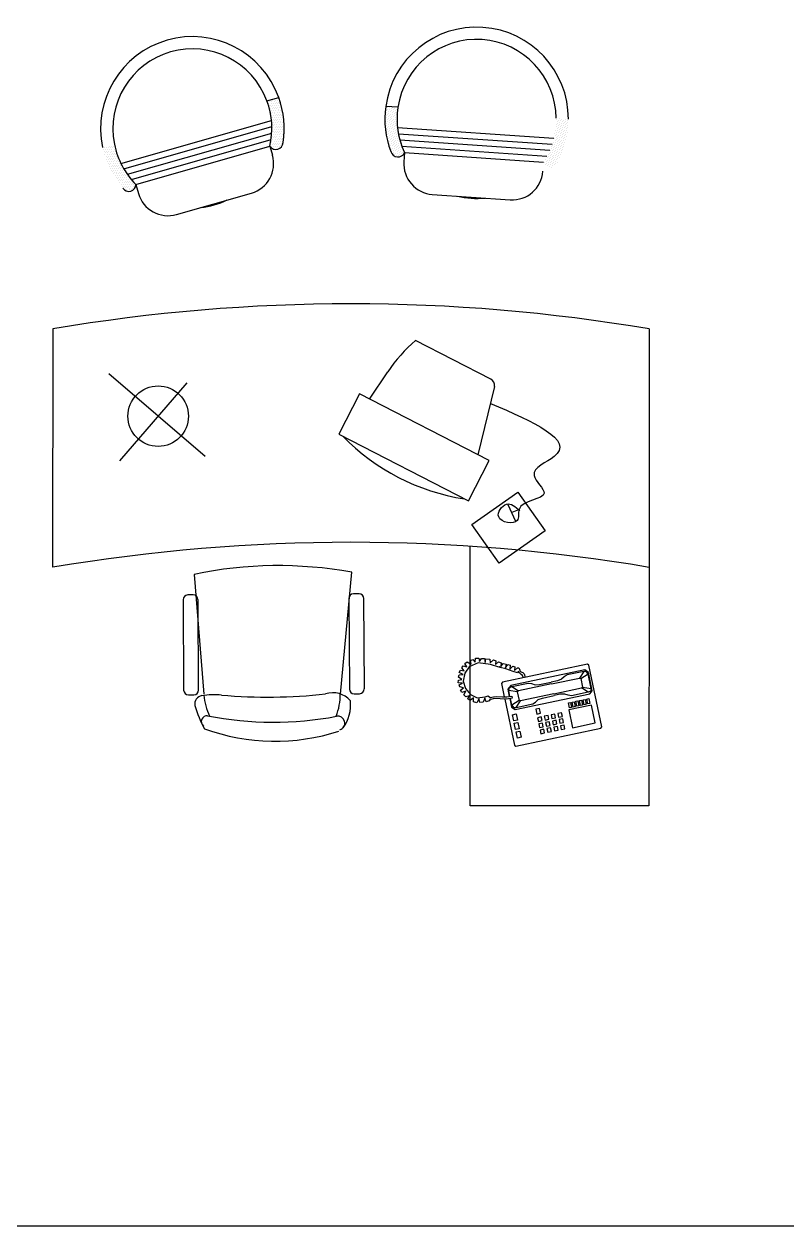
# Model space of a CAD drawing. Header units: millimetres. Extents: x 20731 to 81854, y 49951 to 93037.
# Drawn here: x 52713 to 54621, y 67193 to 70198 of the extents above; entities that cross this region are included whole.
import ezdxf

# ---------------------------------------------------------------- set-up
doc = ezdxf.new("R2010")
doc.units = ezdxf.units.MM
doc.layers.add('www.cad-blocks.net', color=7, linetype='Continuous')

# ---------------------------------------------------------------- blocks, each defined once
blk = doc.blocks.new('A$C45E74A0F')
for p, q in [((393.8, 116.6), (421.7, 421.7)), ((27.6, 416.4), (51.7, 116.7)), ((25.5, 365.1), (11.7, 365)), ((440, 367.8), (426.1, 367.7)), ((0, 353.2), (1.5, 126.9)), ((38.8, 127.2), (37.4, 353.4)), ((414.4, 355.9), (415.9, 129.6)), ((453.3, 129.9), (451.8, 356.1)), ((13.3, 115.3), (27.2, 115.4)), ((427.7, 118), (441.6, 118))]:
    blk.add_line(p, q)
for centre, radius, start, end in [((238.2, -585.9), 1024.2, 79.6798, 101.8642), ((11.7, 353.2), 11.7, 90.3725, 180.3725), ((25.6, 353.3), 11.7, 0.3725, 90.3725), ((426.2, 355.9), 11.7, 90.3725, 180.3725), ((440.1, 356), 11.7, 0.3725, 90.3725), ((13.2, 127), 11.7, 180.3725, 270.3725), ((27.1, 127.1), 11.7, 270.3725, 0.3725), ((374.6, 62.5), 58, 40.8866, 108.2684), ((427.6, 129.7), 11.7, 180.3725, 270.3725), ((441.5, 129.8), 11.7, 270.3725, 0.3725), ((50.2, 92.6), 20.8, 98.4869, 191.1553), ((77.9, -93.2), 208.6, 84.9845, 98.4869), ((223.8, 133.3), 173, 186.2765, 204.3457), ((211.8, 1433), 1323.4, 264.9845, 276.274), ((265, 111.9), 127.8, 336.8633, 2.6318), ((324.4, 89.3), 94.6, 323.1699, 6.7158), ((300.9, 165.2), 281.8, 195.7826, 208.5851), ((60.1, 48.6), 14.5, 84.9332, 231.2934), ((226.1, 883.8), 837.1, 258.6531, 280.8469), ((386.9, 44.5), 17.4, 287.0521, 100.8469), ((230.4, 520.7), 521.3, 250.161, 287.8007)]:
    blk.add_arc(centre, radius, start, end)
blk = doc.blocks.new('A$C54284ABF')
for p, q in [((535.1, 1762.7), (564.6, 1771.1)), ((537, 1760.5), (537, 1760.5)), ((540, 1756.1), (540, 1756.1)), ((540.7, 1747.5), (540.7, 1747.5)), ((542.4, 1760.2), (542.4, 1760.2)), ((543.1, 1751.6), (543.1, 1751.6)), ((543.8, 1743), (543.8, 1743)), ((544.7, 1764.4), (544.7, 1764.4)), ((545.4, 1755.8), (545.4, 1755.8)), ((546.1, 1747.2), (546.1, 1747.2)), ((547.7, 1760), (547.7, 1760)), ((548.4, 1751.4), (548.4, 1751.4)), ((550, 1764.2), (550, 1764.2)), ((550.7, 1755.6), (550.7, 1755.6)), ((551.4, 1747), (551.4, 1747)), ((553, 1759.8), (553, 1759.8)), ((553.7, 1751.2), (553.7, 1751.2)), ((555.4, 1763.9), (555.4, 1763.9)), ((556.1, 1755.3), (556.1, 1755.3)), ((556.8, 1746.8), (556.8, 1746.8)), ((557.7, 1768.1), (557.7, 1768.1)), ((558.4, 1759.5), (558.4, 1759.5)), ((559.1, 1750.9), (559.1, 1750.9)), ((560.7, 1763.7), (560.7, 1763.7)), ((561.4, 1755.1), (561.4, 1755.1)), ((562.1, 1746.5), (562.1, 1746.5)), ((563, 1767.9), (563, 1767.9)), ((563.7, 1759.3), (563.7, 1759.3)), ((564.4, 1750.7), (564.4, 1750.7)), ((566.1, 1763.5), (566.1, 1763.5)), ((566.7, 1754.9), (566.7, 1754.9)), ((567.4, 1746.3), (567.4, 1746.3)), ((569.8, 1750.5), (569.8, 1750.5)), ((862.6, 1746.3), (832, 1748.4)), ((832.5, 1743.9), (832.5, 1743.9)), ((836.1, 1747.1), (836.1, 1747.1)), ((841, 1745.1), (841, 1745.1)), ((849.6, 1746.2), (849.6, 1746.2)), ((854.5, 1744.1), (854.5, 1744.1)), ((169.9, 1606.2), (546.5, 1713.7)), ((544.4, 1734.5), (544.4, 1734.5)), ((545.1, 1725.9), (545.1, 1725.9)), ((546.8, 1738.6), (546.8, 1738.6)), ((547.5, 1730), (547.5, 1730)), ((548.2, 1721.4), (548.2, 1721.4)), ((549.1, 1742.8), (549.1, 1742.8)), ((549.8, 1734.2), (549.8, 1734.2)), ((550.5, 1725.6), (550.5, 1725.6)), ((551.2, 1717), (551.2, 1717)), ((552.1, 1738.4), (552.1, 1738.4)), ((552.8, 1729.8), (552.8, 1729.8)), ((553.5, 1721.2), (553.5, 1721.2)), ((554.4, 1742.6), (554.4, 1742.6)), ((555.1, 1734), (555.1, 1734)), ((555.8, 1725.4), (555.8, 1725.4)), ((556.5, 1716.8), (556.5, 1716.8)), ((557.5, 1738.2), (557.5, 1738.2)), ((558.1, 1729.6), (558.1, 1729.6)), ((558.8, 1721), (558.8, 1721)), ((559.8, 1742.3), (559.8, 1742.3)), ((560.5, 1733.7), (560.5, 1733.7)), ((561.2, 1725.2), (561.2, 1725.2)), ((561.9, 1716.6), (561.9, 1716.6)), ((562.8, 1737.9), (562.8, 1737.9)), ((563.5, 1729.3), (563.5, 1729.3)), ((564.2, 1720.7), (564.2, 1720.7)), ((565.1, 1742.1), (565.1, 1742.1)), ((565.8, 1733.5), (565.8, 1733.5)), ((566.5, 1724.9), (566.5, 1724.9)), ((567.2, 1716.3), (567.2, 1716.3)), ((568.1, 1737.7), (568.1, 1737.7)), ((568.8, 1729.1), (568.8, 1729.1)), ((569.5, 1720.5), (569.5, 1720.5)), ((570.5, 1741.9), (570.5, 1741.9)), ((571.1, 1733.3), (571.1, 1733.3)), ((571.8, 1724.7), (571.8, 1724.7)), ((572.5, 1716.1), (572.5, 1716.1)), ((573.5, 1737.5), (573.5, 1737.5)), ((574.2, 1728.9), (574.2, 1728.9)), ((574.9, 1720.3), (574.9, 1720.3)), ((830.6, 1717), (830.6, 1717)), ((831.5, 1730.5), (831.5, 1730.5)), ((832.9, 1725.3), (832.9, 1725.3)), ((833.8, 1738.8), (833.8, 1738.8)), ((834.2, 1720.1), (834.2, 1720.1)), ((835.1, 1733.6), (835.1, 1733.6)), ((835.6, 1714.9), (835.6, 1714.9)), ((836.5, 1728.4), (836.5, 1728.4)), ((837.4, 1741.9), (837.4, 1741.9)), ((837.8, 1723.2), (837.8, 1723.2)), ((838.8, 1736.7), (838.8, 1736.7)), ((839.2, 1718.1), (839.2, 1718.1)), ((840.1, 1731.6), (840.1, 1731.6)), ((841.4, 1726.4), (841.4, 1726.4)), ((842.4, 1739.9), (842.4, 1739.9)), ((842.8, 1721.2), (842.8, 1721.2)), ((843.7, 1734.7), (843.7, 1734.7)), ((844.1, 1716), (844.1, 1716)), ((845, 1729.5), (845, 1729.5)), ((846, 1743), (846, 1743)), ((846.4, 1724.4), (846.4, 1724.4)), ((847.3, 1737.8), (847.3, 1737.8)), ((847.7, 1719.2), (847.7, 1719.2)), ((848.6, 1732.7), (848.6, 1732.7)), ((849.1, 1714), (849.1, 1714)), ((850, 1727.5), (850, 1727.5)), ((850.9, 1741), (850.9, 1741)), ((851.3, 1722.3), (851.3, 1722.3)), ((852.2, 1735.8), (852.2, 1735.8)), ((852.7, 1717.1), (852.7, 1717.1)), ((853.6, 1730.6), (853.6, 1730.6)), ((854.9, 1725.5), (854.9, 1725.5)), ((855.8, 1739), (855.8, 1739)), ((856.3, 1720.3), (856.3, 1720.3)), ((857.2, 1733.8), (857.2, 1733.8)), ((857.6, 1715.1), (857.6, 1715.1)), ((858.5, 1728.6), (858.5, 1728.6)), ((859.5, 1742.1), (859.5, 1742.1)), ((859.9, 1723.4), (859.9, 1723.4)), ((860.8, 1736.9), (860.8, 1736.9)), ((1259.3, 1716.4), (1259.3, 1716.4)), ((1264.2, 1714.4), (1264.2, 1714.4)), ((1267.8, 1717.5), (1267.8, 1717.5)), ((1272.8, 1715.5), (1272.8, 1715.5)), ((1277.7, 1713.4), (1277.7, 1713.4)), ((1281.3, 1716.6), (1281.3, 1716.6)), ((1286.3, 1714.5), (1286.3, 1714.5)), ((177.3, 1592.5), (547.5, 1698)), ((547.9, 1691.5), (547.9, 1691.5)), ((548.8, 1712.9), (548.8, 1712.9)), ((549.5, 1704.3), (549.5, 1704.3)), ((550.2, 1695.7), (550.2, 1695.7)), ((550.9, 1687.1), (550.9, 1687.1)), ((551.9, 1708.4), (551.9, 1708.4)), ((552.6, 1699.8), (552.6, 1699.8)), ((553.2, 1691.3), (553.2, 1691.3)), ((554.2, 1712.6), (554.2, 1712.6)), ((554.9, 1704), (554.9, 1704)), ((555.6, 1695.4), (555.6, 1695.4)), ((556.3, 1686.8), (556.3, 1686.8)), ((557.2, 1708.2), (557.2, 1708.2)), ((557.9, 1699.6), (557.9, 1699.6)), ((558.6, 1691), (558.6, 1691)), ((559.5, 1712.4), (559.5, 1712.4)), ((560.2, 1703.8), (560.2, 1703.8)), ((560.9, 1695.2), (560.9, 1695.2)), ((561.6, 1686.6), (561.6, 1686.6)), ((562.5, 1708), (562.5, 1708)), ((563.2, 1699.4), (563.2, 1699.4)), ((563.9, 1690.8), (563.9, 1690.8)), ((564.9, 1712.1), (564.9, 1712.1)), ((565.6, 1703.6), (565.6, 1703.6)), ((566.3, 1695), (566.3, 1695)), ((566.9, 1686.4), (566.9, 1686.4)), ((567.9, 1707.7), (567.9, 1707.7)), ((568.6, 1699.1), (568.6, 1699.1)), ((569.3, 1690.6), (569.3, 1690.6)), ((570.2, 1711.9), (570.2, 1711.9)), ((570.9, 1703.3), (570.9, 1703.3)), ((571.6, 1694.7), (571.6, 1694.7)), ((572.3, 1686.1), (572.3, 1686.1)), ((573.2, 1707.5), (573.2, 1707.5)), ((573.9, 1698.9), (573.9, 1698.9)), ((574.6, 1690.3), (574.6, 1690.3)), ((575.6, 1711.7), (575.6, 1711.7)), ((576.2, 1703.1), (576.2, 1703.1)), ((576.9, 1694.5), (576.9, 1694.5)), ((577.6, 1685.9), (577.6, 1685.9)), ((831, 1698.3), (831, 1698.3)), ((832, 1711.8), (832, 1711.8)), ((832.4, 1693.1), (832.4, 1693.1)), ((833.3, 1706.6), (833.3, 1706.6)), ((833.7, 1687.9), (833.7, 1687.9)), ((834.6, 1701.4), (834.6, 1701.4)), ((836, 1696.3), (836, 1696.3)), ((836.9, 1709.7), (836.9, 1709.7)), ((837.3, 1691.1), (837.3, 1691.1)), ((838.2, 1704.6), (838.2, 1704.6)), ((838.7, 1685.9), (838.7, 1685.9)), ((839.6, 1699.4), (839.6, 1699.4)), ((840.5, 1712.9), (840.5, 1712.9)), ((840.9, 1694.2), (840.9, 1694.2)), ((841.8, 1707.7), (841.8, 1707.7)), ((842.3, 1689), (842.3, 1689)), ((843.2, 1702.5), (843.2, 1702.5)), ((843.6, 1683.9), (843.6, 1683.9)), ((844.5, 1697.4), (844.5, 1697.4)), ((845.5, 1710.9), (845.5, 1710.9)), ((845.9, 1692.2), (845.9, 1692.2)), ((846.8, 1705.7), (846.8, 1705.7)), ((847.2, 1687), (847.2, 1687)), ((848.1, 1700.5), (848.1, 1700.5)), ((849.5, 1695.3), (849.5, 1695.3)), ((850.4, 1708.8), (850.4, 1708.8)), ((850.8, 1690.2), (850.8, 1690.2)), ((851.7, 1703.6), (851.7, 1703.6)), ((852.1, 1685), (852.1, 1685)), ((853.1, 1698.5), (853.1, 1698.5)), ((854, 1712), (854, 1712)), ((854.4, 1693.3), (854.4, 1693.3)), ((855.3, 1706.8), (855.3, 1706.8)), ((855.8, 1688.1), (855.8, 1688.1)), ((856.7, 1701.6), (856.7, 1701.6)), ((857.1, 1682.9), (857.1, 1682.9)), ((858, 1696.4), (858, 1696.4)), ((858.9, 1709.9), (858.9, 1709.9)), ((859.4, 1691.3), (859.4, 1691.3)), ((860.3, 1704.8), (860.3, 1704.8)), ((860.7, 1686.1), (860.7, 1686.1)), ((861.6, 1695.9), (1252.4, 1669.1)), ((1257.5, 1689.4), (1257.5, 1689.4)), ((1258.4, 1702.9), (1258.4, 1702.9)), ((1258.8, 1684.2), (1258.8, 1684.2)), ((1259.7, 1697.7), (1259.7, 1697.7)), ((1260.6, 1711.2), (1260.6, 1711.2)), ((1261.1, 1692.5), (1261.1, 1692.5)), ((1262, 1706), (1262, 1706)), ((1262.4, 1687.4), (1262.4, 1687.4)), ((1263.3, 1700.9), (1263.3, 1700.9)), ((1264.7, 1695.7), (1264.7, 1695.7)), ((1265.6, 1709.2), (1265.6, 1709.2)), ((1266, 1690.5), (1266, 1690.5)), ((1266.9, 1704), (1266.9, 1704)), ((1267.3, 1685.3), (1267.3, 1685.3)), ((1268.3, 1698.8), (1268.3, 1698.8)), ((1269.2, 1712.3), (1269.2, 1712.3)), ((1269.6, 1693.7), (1269.6, 1693.7)), ((1270.5, 1707.1), (1270.5, 1707.1)), ((1270.9, 1688.5), (1270.9, 1688.5)), ((1271.9, 1702), (1271.9, 1702)), ((1272.3, 1683.3), (1272.3, 1683.3)), ((1273.2, 1696.8), (1273.2, 1696.8)), ((1274.1, 1710.3), (1274.1, 1710.3)), ((1274.5, 1691.6), (1274.5, 1691.6)), ((1275.5, 1705.1), (1275.5, 1705.1)), ((1275.9, 1686.4), (1275.9, 1686.4)), ((1276.8, 1699.9), (1276.8, 1699.9)), ((1278.2, 1694.8), (1278.2, 1694.8)), ((1279.1, 1708.3), (1279.1, 1708.3)), ((1279.5, 1689.6), (1279.5, 1689.6)), ((1280.4, 1703.1), (1280.4, 1703.1)), ((1280.8, 1684.4), (1280.8, 1684.4)), ((1281.8, 1697.9), (1281.8, 1697.9)), ((1282.7, 1711.4), (1282.7, 1711.4)), ((1283.1, 1692.7), (1283.1, 1692.7)), ((1284, 1706.2), (1284, 1706.2)), ((1284.4, 1687.6), (1284.4, 1687.6)), ((1285.4, 1701), (1285.4, 1701)), ((1286.7, 1695.9), (1286.7, 1695.9)), ((1287.6, 1709.4), (1287.6, 1709.4)), ((186, 1579), (547.2, 1682)), ((196, 1566), (545.6, 1665.7)), ((545.3, 1657.4), (545.3, 1657.4)), ((547, 1670.1), (547, 1670.1)), ((547.7, 1661.5), (547.7, 1661.5)), ((548.4, 1652.9), (548.4, 1652.9)), ((548.6, 1682.9), (548.6, 1682.9)), ((549.3, 1674.3), (549.3, 1674.3)), ((550, 1665.7), (550, 1665.7)), ((550.7, 1657.1), (550.7, 1657.1)), ((551.6, 1678.5), (551.6, 1678.5)), ((552.3, 1669.9), (552.3, 1669.9)), ((553, 1661.3), (553, 1661.3)), ((553.9, 1682.7), (553.9, 1682.7)), ((554.6, 1674.1), (554.6, 1674.1)), ((555.3, 1665.5), (555.3, 1665.5)), ((556, 1656.9), (556, 1656.9)), ((557, 1678.2), (557, 1678.2)), ((557.7, 1669.7), (557.7, 1669.7)), ((558.3, 1661.1), (558.3, 1661.1)), ((559.3, 1682.4), (559.3, 1682.4)), ((560, 1673.8), (560, 1673.8)), ((560.7, 1665.2), (560.7, 1665.2)), ((561.4, 1656.7), (561.4, 1656.7)), ((562.3, 1678), (562.3, 1678)), ((563, 1669.4), (563, 1669.4)), ((563.7, 1660.8), (563.7, 1660.8)), ((564.6, 1682.2), (564.6, 1682.2)), ((565.3, 1673.6), (565.3, 1673.6)), ((566, 1665), (566, 1665)), ((566.7, 1656.4), (566.7, 1656.4)), ((567.6, 1677.8), (567.6, 1677.8)), ((568.3, 1669.2), (568.3, 1669.2)), ((569, 1660.6), (569, 1660.6)), ((570, 1682), (570, 1682)), ((570.7, 1673.4), (570.7, 1673.4)), ((571.3, 1664.8), (571.3, 1664.8)), ((572, 1656.2), (572, 1656.2)), ((573, 1677.5), (573, 1677.5)), ((573.7, 1669), (573.7, 1669)), ((574.4, 1660.4), (574.4, 1660.4)), ((575.3, 1681.7), (575.3, 1681.7)), ((576, 1673.1), (576, 1673.1)), ((835.1, 1682.8), (835.1, 1682.8)), ((836.4, 1677.6), (836.4, 1677.6)), ((837.7, 1672.4), (837.7, 1672.4)), ((839.1, 1667.2), (839.1, 1667.2)), ((840, 1680.7), (840, 1680.7)), ((840.4, 1662.1), (840.4, 1662.1)), ((841.3, 1675.6), (841.3, 1675.6)), ((841.8, 1656.9), (841.8, 1656.9)), ((842.7, 1670.4), (842.7, 1670.4)), ((844, 1665.2), (844, 1665.2)), ((844.9, 1678.7), (844.9, 1678.7)), ((845.4, 1660), (845.4, 1660)), ((846.3, 1673.5), (846.3, 1673.5)), ((846.7, 1654.9), (846.7, 1654.9)), ((847.6, 1668.3), (847.6, 1668.3)), ((848.5, 1681.8), (848.5, 1681.8)), ((849, 1663.2), (849, 1663.2)), ((849.9, 1676.7), (849.9, 1676.7)), ((850.3, 1658), (850.3, 1658)), ((851.2, 1671.5), (851.2, 1671.5)), ((852.6, 1666.3), (852.6, 1666.3)), ((853.5, 1679.8), (853.5, 1679.8)), ((853.9, 1661.1), (853.9, 1661.1)), ((854.8, 1674.6), (854.8, 1674.6)), ((855.2, 1656), (855.2, 1656)), ((856.2, 1669.5), (856.2, 1669.5)), ((857.5, 1664.3), (857.5, 1664.3)), ((858.4, 1677.8), (858.4, 1677.8)), ((858.8, 1659.1), (858.8, 1659.1)), ((859.8, 1672.6), (859.8, 1672.6)), ((860.2, 1653.9), (860.2, 1653.9)), ((861.1, 1667.4), (861.1, 1667.4)), ((862, 1680.9), (862, 1680.9)), ((862.5, 1662.2), (862.5, 1662.2)), ((863.4, 1675.7), (863.4, 1675.7)), ((863.8, 1657.1), (863.8, 1657.1)), ((863.9, 1680.4), (1248, 1654.1)), ((864.7, 1670.6), (864.7, 1670.6)), ((866.1, 1665.4), (866.1, 1665.4)), ((867.4, 1660.2), (867.4, 1660.2)), ((867.5, 1664.8), (1242.3, 1639.2)), ((868.7, 1655), (868.7, 1655)), ((1252, 1659.3), (1252, 1659.3)), ((1253.3, 1654.1), (1253.3, 1654.1)), ((1254.3, 1667.6), (1254.3, 1667.6)), ((1255.2, 1681.1), (1255.2, 1681.1)), ((1255.6, 1662.4), (1255.6, 1662.4)), ((1256.5, 1675.9), (1256.5, 1675.9)), ((1256.9, 1657.2), (1256.9, 1657.2)), ((1257.9, 1670.7), (1257.9, 1670.7)), ((1259.2, 1665.6), (1259.2, 1665.6)), ((1260.1, 1679.1), (1260.1, 1679.1)), ((1260.5, 1660.4), (1260.5, 1660.4)), ((1261.5, 1673.9), (1261.5, 1673.9)), ((1261.9, 1655.2), (1261.9, 1655.2)), ((1262.8, 1668.7), (1262.8, 1668.7)), ((1263.7, 1682.2), (1263.7, 1682.2)), ((1264.2, 1663.5), (1264.2, 1663.5)), ((1265.1, 1677), (1265.1, 1677)), ((1265.5, 1658.4), (1265.5, 1658.4)), ((1266.4, 1671.8), (1266.4, 1671.8)), ((1266.8, 1653.2), (1266.8, 1653.2)), ((1267.8, 1666.7), (1267.8, 1666.7)), ((1268.7, 1680.2), (1268.7, 1680.2)), ((1269.1, 1661.5), (1269.1, 1661.5)), ((1270, 1675), (1270, 1675)), ((1270.4, 1656.3), (1270.4, 1656.3)), ((1271.4, 1669.8), (1271.4, 1669.8)), ((1272.7, 1664.6), (1272.7, 1664.6)), ((1273.6, 1678.1), (1273.6, 1678.1)), ((1274, 1659.5), (1274, 1659.5)), ((1275, 1673), (1275, 1673)), ((1275.4, 1654.3), (1275.4, 1654.3)), ((1276.3, 1667.8), (1276.3, 1667.8)), ((1277.2, 1681.3), (1277.2, 1681.3)), ((1277.6, 1662.6), (1277.6, 1662.6)), ((1278.6, 1676.1), (1278.6, 1676.1)), ((1279, 1657.4), (1279, 1657.4)), ((1279.9, 1670.9), (1279.9, 1670.9)), ((1281.2, 1665.7), (1281.2, 1665.7)), ((1282.2, 1679.2), (1282.2, 1679.2)), ((1283.5, 1674.1), (1283.5, 1674.1)), ((1285.8, 1682.4), (1285.8, 1682.4)), ((126.2, 1641.5), (126.2, 1641.5)), ((128.5, 1645.7), (128.5, 1645.7)), ((129.2, 1637.1), (129.2, 1637.1)), ((129.9, 1628.5), (129.9, 1628.5)), ((131.5, 1641.3), (131.5, 1641.3)), ((132.2, 1632.7), (132.2, 1632.7)), ((132.9, 1624.1), (132.9, 1624.1)), ((133.8, 1645.5), (133.8, 1645.5)), ((134.5, 1636.9), (134.5, 1636.9)), ((135.2, 1628.3), (135.2, 1628.3)), ((136.9, 1641.1), (136.9, 1641.1)), ((137.5, 1632.5), (137.5, 1632.5)), ((138.2, 1623.9), (138.2, 1623.9)), ((139.2, 1645.2), (139.2, 1645.2)), ((139.9, 1636.6), (139.9, 1636.6)), ((140.6, 1628.1), (140.6, 1628.1)), ((141.5, 1649.4), (141.5, 1649.4)), ((142.2, 1640.8), (142.2, 1640.8)), ((142.9, 1632.2), (142.9, 1632.2)), ((143.6, 1623.6), (143.6, 1623.6)), ((144.5, 1645), (144.5, 1645)), ((145.2, 1636.4), (145.2, 1636.4)), ((145.9, 1627.8), (145.9, 1627.8)), ((146.8, 1649.2), (146.8, 1649.2)), ((147.5, 1640.6), (147.5, 1640.6)), ((148.2, 1632), (148.2, 1632)), ((148.9, 1623.4), (148.9, 1623.4)), ((149.9, 1644.8), (149.9, 1644.8)), ((150.6, 1636.2), (150.6, 1636.2)), ((151.2, 1627.6), (151.2, 1627.6)), ((152.2, 1648.9), (152.2, 1648.9)), ((152.9, 1640.4), (152.9, 1640.4)), ((153.6, 1631.8), (153.6, 1631.8)), ((154.3, 1623.2), (154.3, 1623.2)), ((155.2, 1644.5), (155.2, 1644.5)), ((155.9, 1635.9), (155.9, 1635.9)), ((156.6, 1627.3), (156.6, 1627.3)), ((158.9, 1631.5), (158.9, 1631.5)), ((159.6, 1622.9), (159.6, 1622.9)), ((207.5, 1553.3), (542.5, 1648.9)), ((542.5, 1648.9), (548.9, 1626.5)), ((546, 1648.8), (546, 1648.8)), ((549, 1644.3), (549, 1644.3)), ((551.4, 1648.5), (551.4, 1648.5)), ((553.7, 1652.7), (553.7, 1652.7)), ((554.4, 1644.1), (554.4, 1644.1)), ((556.7, 1648.3), (556.7, 1648.3)), ((559, 1652.5), (559, 1652.5)), ((559.7, 1643.9), (559.7, 1643.9)), ((562.1, 1648.1), (562.1, 1648.1)), ((564.4, 1652.2), (564.4, 1652.2)), ((565.1, 1643.6), (565.1, 1643.6)), ((567.4, 1647.8), (567.4, 1647.8)), ((569.7, 1652), (569.7, 1652)), ((843.1, 1651.7), (843.1, 1651.7)), ((844.4, 1646.5), (844.4, 1646.5)), ((845.8, 1641.4), (845.8, 1641.4)), ((847.1, 1636.2), (847.1, 1636.2)), ((848, 1649.7), (848, 1649.7)), ((848.5, 1631), (848.5, 1631)), ((849.4, 1644.5), (849.4, 1644.5)), ((850.7, 1639.3), (850.7, 1639.3)), ((851.6, 1652.8), (851.6, 1652.8)), ((852.1, 1634.2), (852.1, 1634.2)), ((853, 1647.6), (853, 1647.6)), ((853.4, 1629), (853.4, 1629)), ((854.3, 1642.5), (854.3, 1642.5)), ((855.7, 1637.3), (855.7, 1637.3)), ((856.6, 1650.8), (856.6, 1650.8)), ((857, 1632.1), (857, 1632.1)), ((857.9, 1645.6), (857.9, 1645.6)), ((858.3, 1626.9), (858.3, 1626.9)), ((859.3, 1640.4), (859.3, 1640.4)), ((860.6, 1635.3), (860.6, 1635.3)), ((861.5, 1648.8), (861.5, 1648.8)), ((861.9, 1630.1), (861.9, 1630.1)), ((862.9, 1643.6), (862.9, 1643.6)), ((863.3, 1624.9), (863.3, 1624.9)), ((864.2, 1638.4), (864.2, 1638.4)), ((865.1, 1651.9), (865.1, 1651.9)), ((865.5, 1633.2), (865.5, 1633.2)), ((866.5, 1646.7), (866.5, 1646.7)), ((866.9, 1628.1), (866.9, 1628.1)), ((867.8, 1641.5), (867.8, 1641.5)), ((869.2, 1636.4), (869.2, 1636.4)), ((870.1, 1649.9), (870.1, 1649.9)), ((870.5, 1631.2), (870.5, 1631.2)), ((871.4, 1644.7), (871.4, 1644.7)), ((871.8, 1626), (871.8, 1626)), ((872.5, 1649.2), (1235.2, 1624.3)), ((872.8, 1639.5), (872.8, 1639.5)), ((874.1, 1634.3), (874.1, 1634.3)), ((875.4, 1629.2), (875.4, 1629.2)), ((879.1, 1633.4), (877.5, 1610.1)), ((879.1, 1633.4), (1226.6, 1609.6)), ((1238, 1628), (1238, 1628)), ((1239.3, 1622.9), (1239.3, 1622.9)), ((1241.6, 1631.2), (1241.6, 1631.2)), ((1242.9, 1626), (1242.9, 1626)), ((1243.9, 1639.5), (1243.9, 1639.5)), ((1245.2, 1634.3), (1245.2, 1634.3)), ((1246.1, 1647.8), (1246.1, 1647.8)), ((1246.5, 1629.1), (1246.5, 1629.1)), ((1247.5, 1642.6), (1247.5, 1642.6)), ((1247.9, 1624), (1247.9, 1624)), ((1248.8, 1637.5), (1248.8, 1637.5)), ((1249.7, 1651), (1249.7, 1651)), ((1250.1, 1632.3), (1250.1, 1632.3)), ((1251.1, 1645.8), (1251.1, 1645.8)), ((1251.5, 1627.1), (1251.5, 1627.1)), ((1252.4, 1640.6), (1252.4, 1640.6)), ((1253.8, 1635.4), (1253.8, 1635.4)), ((1254.7, 1648.9), (1254.7, 1648.9)), ((1255.1, 1630.3), (1255.1, 1630.3)), ((1256, 1643.8), (1256, 1643.8)), ((1256.4, 1625.1), (1256.4, 1625.1)), ((1257.4, 1638.6), (1257.4, 1638.6)), ((1258.3, 1652.1), (1258.3, 1652.1)), ((1258.7, 1633.4), (1258.7, 1633.4)), ((1259.6, 1646.9), (1259.6, 1646.9)), ((1260, 1628.2), (1260, 1628.2)), ((1261, 1641.7), (1261, 1641.7)), ((1261.4, 1623), (1261.4, 1623)), ((1262.3, 1636.5), (1262.3, 1636.5)), ((1263.2, 1650), (1263.2, 1650)), ((1263.6, 1631.4), (1263.6, 1631.4)), ((1264.6, 1644.9), (1264.6, 1644.9)), ((1265, 1626.2), (1265, 1626.2)), ((1265.9, 1639.7), (1265.9, 1639.7)), ((1267.2, 1634.5), (1267.2, 1634.5)), ((1268.2, 1648), (1268.2, 1648)), ((1268.6, 1629.3), (1268.6, 1629.3)), ((1269.5, 1642.8), (1269.5, 1642.8)), ((1270.8, 1637.7), (1270.8, 1637.7)), ((1271.8, 1651.1), (1271.8, 1651.1)), ((1272.2, 1632.5), (1272.2, 1632.5)), ((1273.1, 1646), (1273.1, 1646)), ((1274.5, 1640.8), (1274.5, 1640.8)), ((1276.7, 1649.1), (1276.7, 1649.1)), ((133.6, 1615.5), (133.6, 1615.5)), ((135.9, 1619.7), (135.9, 1619.7)), ((136.6, 1611.1), (136.6, 1611.1)), ((138.9, 1615.3), (138.9, 1615.3)), ((139.6, 1606.7), (139.6, 1606.7)), ((140.3, 1598.1), (140.3, 1598.1)), ((141.3, 1619.5), (141.3, 1619.5)), ((141.9, 1610.9), (141.9, 1610.9)), ((142.6, 1602.3), (142.6, 1602.3)), ((143.3, 1593.7), (143.3, 1593.7)), ((144.3, 1615), (144.3, 1615)), ((145, 1606.5), (145, 1606.5)), ((145.7, 1597.9), (145.7, 1597.9)), ((146.6, 1619.2), (146.6, 1619.2)), ((147.3, 1610.6), (147.3, 1610.6)), ((148, 1602), (148, 1602)), ((148.7, 1593.4), (148.7, 1593.4)), ((149.6, 1614.8), (149.6, 1614.8)), ((150.3, 1606.2), (150.3, 1606.2)), ((151, 1597.6), (151, 1597.6)), ((151.9, 1619), (151.9, 1619)), ((152.6, 1610.4), (152.6, 1610.4)), ((153.3, 1601.8), (153.3, 1601.8)), ((154, 1593.2), (154, 1593.2)), ((155, 1614.6), (155, 1614.6)), ((155.6, 1606), (155.6, 1606)), ((156.3, 1597.4), (156.3, 1597.4)), ((157.3, 1618.8), (157.3, 1618.8)), ((158, 1610.2), (158, 1610.2)), ((158.7, 1601.6), (158.7, 1601.6)), ((159.4, 1593), (159.4, 1593)), ((160.3, 1614.3), (160.3, 1614.3)), ((161, 1605.8), (161, 1605.8)), ((161.7, 1597.2), (161.7, 1597.2)), ((162.6, 1618.5), (162.6, 1618.5)), ((163.3, 1609.9), (163.3, 1609.9)), ((164, 1601.3), (164, 1601.3)), ((165.6, 1614.1), (165.6, 1614.1)), ((166.3, 1605.5), (166.3, 1605.5)), ((167, 1596.9), (167, 1596.9)), ((169.3, 1601.1), (169.3, 1601.1)), ((172.4, 1596.7), (172.4, 1596.7)), ((1229.9, 1608.3), (1229.9, 1608.3)), ((1231.2, 1603.1), (1231.2, 1603.1)), ((1232.1, 1616.6), (1232.1, 1616.6)), ((1233.5, 1611.4), (1233.5, 1611.4)), ((1234.8, 1606.2), (1234.8, 1606.2)), ((1235.7, 1619.7), (1235.7, 1619.7)), ((1236.1, 1601.1), (1236.1, 1601.1)), ((1237.1, 1614.5), (1237.1, 1614.5)), ((1238.4, 1609.4), (1238.4, 1609.4)), ((1239.8, 1604.2), (1239.8, 1604.2)), ((1240.7, 1617.7), (1240.7, 1617.7)), ((1241.1, 1599), (1241.1, 1599)), ((1242, 1612.5), (1242, 1612.5)), ((1243.4, 1607.3), (1243.4, 1607.3)), ((1244.3, 1620.8), (1244.3, 1620.8)), ((1244.7, 1602.2), (1244.7, 1602.2)), ((1245.6, 1615.7), (1245.6, 1615.7)), ((1246, 1597), (1246, 1597)), ((1247, 1610.5), (1247, 1610.5)), ((1248.3, 1605.3), (1248.3, 1605.3)), ((1249.2, 1618.8), (1249.2, 1618.8)), ((1249.6, 1600.1), (1249.6, 1600.1)), ((1250.6, 1613.6), (1250.6, 1613.6)), ((1251.9, 1608.4), (1251.9, 1608.4)), ((1252.8, 1621.9), (1252.8, 1621.9)), ((1253.2, 1603.3), (1253.2, 1603.3)), ((1254.2, 1616.8), (1254.2, 1616.8)), ((1255.5, 1611.6), (1255.5, 1611.6)), ((1256.8, 1606.4), (1256.8, 1606.4)), ((1257.8, 1619.9), (1257.8, 1619.9)), ((1259.1, 1614.7), (1259.1, 1614.7)), ((1260.5, 1609.6), (1260.5, 1609.6)), ((1262.7, 1617.9), (1262.7, 1617.9)), ((1266.3, 1621), (1266.3, 1621)), ((146.4, 1589.3), (146.4, 1589.3)), ((149.4, 1584.9), (149.4, 1584.9)), ((151.7, 1589), (151.7, 1589)), ((152.4, 1580.4), (152.4, 1580.4)), ((154.7, 1584.6), (154.7, 1584.6)), ((155.4, 1576), (155.4, 1576)), ((157, 1588.8), (157, 1588.8)), ((157.7, 1580.2), (157.7, 1580.2)), ((158.4, 1571.6), (158.4, 1571.6)), ((160.1, 1584.4), (160.1, 1584.4)), ((160.7, 1575.8), (160.7, 1575.8)), ((161.4, 1567.2), (161.4, 1567.2)), ((162.4, 1588.6), (162.4, 1588.6)), ((163.1, 1580), (163.1, 1580)), ((163.8, 1571.4), (163.8, 1571.4)), ((164.5, 1562.8), (164.5, 1562.8)), ((164.7, 1592.7), (164.7, 1592.7)), ((165.4, 1584.2), (165.4, 1584.2)), ((166.1, 1575.6), (166.1, 1575.6)), ((166.8, 1567), (166.8, 1567)), ((167.7, 1588.3), (167.7, 1588.3)), ((168.4, 1579.7), (168.4, 1579.7)), ((169.1, 1571.1), (169.1, 1571.1)), ((170, 1592.5), (170, 1592.5)), ((170.7, 1583.9), (170.7, 1583.9)), ((171.4, 1575.3), (171.4, 1575.3)), ((172.1, 1566.7), (172.1, 1566.7)), ((173.1, 1588.1), (173.1, 1588.1)), ((173.7, 1579.5), (173.7, 1579.5)), ((174.4, 1570.9), (174.4, 1570.9)), ((175.4, 1592.3), (175.4, 1592.3)), ((176.1, 1583.7), (176.1, 1583.7)), ((176.8, 1575.1), (176.8, 1575.1)), ((177.5, 1566.5), (177.5, 1566.5)), ((178.4, 1587.9), (178.4, 1587.9)), ((179.1, 1579.3), (179.1, 1579.3)), ((179.8, 1570.7), (179.8, 1570.7)), ((181.4, 1583.4), (181.4, 1583.4)), ((182.1, 1574.9), (182.1, 1574.9)), ((182.8, 1566.3), (182.8, 1566.3)), ((184.4, 1579), (184.4, 1579)), ((185.1, 1570.4), (185.1, 1570.4)), ((187.4, 1574.6), (187.4, 1574.6)), ((188.1, 1566), (188.1, 1566)), ((190.5, 1570.2), (190.5, 1570.2)), ((193.5, 1565.8), (193.5, 1565.8)), ((167.5, 1558.4), (167.5, 1558.4)), ((169.8, 1562.6), (169.8, 1562.6)), ((170.5, 1554), (170.5, 1554)), ((172.8, 1558.1), (172.8, 1558.1)), ((173.5, 1549.5), (173.5, 1549.5)), ((175.1, 1562.3), (175.1, 1562.3)), ((175.8, 1553.7), (175.8, 1553.7)), ((176.5, 1545.1), (176.5, 1545.1)), ((178.2, 1557.9), (178.2, 1557.9)), ((178.8, 1549.3), (178.8, 1549.3)), ((179.5, 1540.7), (179.5, 1540.7)), ((180.5, 1562.1), (180.5, 1562.1)), ((181.2, 1553.5), (181.2, 1553.5)), ((181.9, 1544.9), (181.9, 1544.9)), ((183.5, 1557.7), (183.5, 1557.7)), ((184.2, 1549.1), (184.2, 1549.1)), ((184.9, 1540.5), (184.9, 1540.5)), ((185.8, 1561.9), (185.8, 1561.9)), ((186.5, 1553.3), (186.5, 1553.3)), ((187.2, 1544.7), (187.2, 1544.7)), ((188.8, 1557.4), (188.8, 1557.4)), ((189.5, 1548.8), (189.5, 1548.8)), ((190.2, 1540.3), (190.2, 1540.3)), ((191.2, 1561.6), (191.2, 1561.6)), ((191.8, 1553), (191.8, 1553)), ((192.5, 1544.4), (192.5, 1544.4)), ((194.2, 1557.2), (194.2, 1557.2)), ((194.9, 1548.6), (194.9, 1548.6)), ((195.6, 1540), (195.6, 1540)), ((196.5, 1561.4), (196.5, 1561.4)), ((197.2, 1552.8), (197.2, 1552.8)), ((197.9, 1544.2), (197.9, 1544.2)), ((199.5, 1557), (199.5, 1557)), ((200.2, 1548.4), (200.2, 1548.4)), ((202.5, 1552.6), (202.5, 1552.6)), ((203.2, 1544), (203.2, 1544)), ((205.5, 1548.1), (205.5, 1548.1)), ((207.5, 1553.3), (213.9, 1530.9)), ((308.5, 1478.3), (496.3, 1531.9)), ((948.6, 1528.6), (1143.4, 1515.2)), ((0, 596.3, -340.3), (0.1, 1192.5, -340.3)), ((1490.5, 1192.3, -340.3), (1490.4, 596.2, -340.3)), ((1094.5, 1067), (906.7, 1163.6)), ((791.4, 1016.4), (837.3, 1085.1)), ((380.4, 873.1), (140, 1080.3)), ((334.7, 1057.3), (166.7, 862.5)), ((766.6, 1029.8), (714.7, 929)), ((1090.7, 863.1), (766.6, 1029.8)), ((1062.9, 877.4), (1104.5, 1048.4)), ((714.7, 929), (1038.9, 762.4)), ((1038.9, 762.4), (1090.7, 863.1)), ((1047.4, 703.2), (1162.1, 784.2)), ((1162.1, 784.2), (1230.4, 687.5)), ((1157.2, 710.7), (1138.1, 752.6)), ((1163.7, 739.9), (1147.7, 733.2)), ((1115.7, 606.6), (1047.4, 703.2)), ((1230.4, 687.5), (1115.7, 606.6)), ((1043.2, 0, -340.3), (1043.3, 648.8, -340.3)), ((1490.4, 596.2, -340.3), (1490.3, 0, -340.3)), ((1490.3, 0, -340.3), (1043.2, 0, -340.3))]:
    blk.add_line(p, q)
at = {"linetype": 'ByBlock'}
for p, q in [((1043.7, 363.4), (1049.7, 365.9)), ((1046, 353.8), (1043.7, 363.4)), ((1049.7, 365.9), (1056, 358.8)), ((1056, 358.8), (1056.8, 369.1)), ((1056.8, 369.1), (1064.9, 369.1)), ((1064.9, 369.1), (1066.7, 360.7)), ((1066.7, 360.7), (1071.6, 368.6)), ((1071.6, 368.6), (1079.2, 367.9)), ((1079.2, 367.9), (1081, 357.9)), ((1081, 357.9), (1082.5, 367.6)), ((1082.5, 367.6), (1092.4, 366.8)), ((1092.4, 366.8), (1093.5, 357.3)), ((1093.5, 357.3), (1101.3, 364.8)), ((1101.3, 364.8), (1107, 362.4)), ((1107, 362.4), (1106.4, 353.1)), ((1015.9, 333.1), (1019.2, 339)), ((1025.4, 328.3), (1015.9, 333.1)), ((1019.2, 339), (1028.4, 337)), ((1022.8, 345), (1025.7, 349.8)), ((1028.4, 337), (1022.8, 345)), ((1025.7, 349.8), (1035, 347.2)), ((1030, 331.2), (1026, 311.5)), ((1040.5, 347.7), (1030, 331.2)), ((1030.3, 355.7), (1036, 359.5)), ((1035, 347.2), (1030.3, 355.7)), ((1036, 359.5), (1046, 353.8)), ((1062.9, 357), (1040.5, 347.7)), ((1094.4, 352.9), (1062.9, 357)), ((1114.6, 346.7), (1094.4, 352.9)), ((1106.4, 353.1), (1113.8, 359.6)), ((1113.8, 359.6), (1121.1, 357.5)), ((1116.9, 348.2), (1114.6, 346.7)), ((1117.9, 346.1), (1116.9, 348.2)), ((1132.1, 342.3), (1117.9, 346.1)), ((1121.1, 357.5), (1120, 348.5)), ((1120, 348.5), (1126, 355.7)), ((1336.2, 353.9), (1123.8, 309.2)), ((1126, 355.7), (1133.5, 354)), ((1133.5, 354), (1131.6, 344.8)), ((1131.6, 344.8), (1137.4, 352.8)), ((1151, 335.9), (1132.1, 342.3)), ((1137.4, 352.8), (1142.9, 351.4)), ((1142.9, 351.4), (1142, 341.8)), ((1142, 341.8), (1150, 348.7)), ((1329.6, 339.7), (1144.9, 300.8)), ((1150, 348.7), (1155.2, 347.2)), ((1161.5, 332.2), (1151, 335.9)), ((1155.2, 347.2), (1154.4, 338.5)), ((1154.4, 338.5), (1161.4, 345.2)), ((1161.4, 345.2), (1165.1, 344.7)), ((1163.9, 336.6), (1161.5, 332.2)), ((1164.5, 333.5), (1163.9, 336.6)), ((1166.8, 332), (1164.5, 333.5)), ((1165.1, 344.7), (1166.8, 341.5)), ((1166.8, 341.5), (1168.3, 335.9)), ((1170.5, 328.6), (1166.8, 332)), ((1168.3, 335.9), (1175.1, 332.8)), ((1175.1, 332.8), (1178.1, 329.5)), ((1327.1, 336), (1285.6, 327.2)), ((1327.1, 336), (1316.2, 319.2)), ((1333.6, 335.7), (1327.1, 336)), ((1338.9, 333.6), (1329.6, 339.7)), ((1338, 330.2), (1333.6, 335.7)), ((1339.9, 351.5), (1336.2, 353.9)), ((1348.6, 287.4), (1338.9, 333.6)), ((1372.3, 197.6), (1339.9, 351.5)), ((1013.5, 307.6), (1013.8, 313.8)), ((1024.1, 306.2), (1013.5, 307.6)), ((1013.8, 313.8), (1022.1, 315.9)), ((1014.4, 321.7), (1015.8, 327.2)), ((1022.1, 315.9), (1014.4, 321.7)), ((1015.6, 302.1), (1024.1, 306.2)), ((1017.3, 297), (1015.6, 302.1)), ((1015.8, 327.2), (1025.4, 328.3)), ((1026, 311.5), (1031.5, 293.1)), ((1123.8, 309.2), (1121.4, 305.5)), ((1121.4, 305.5), (1128.4, 272.3)), ((1144.9, 300.8), (1137.3, 291.2)), ((1147.1, 298), (1188.6, 306.8)), ((1246.9, 304.6), (1163.8, 287.1)), ((1173.7, 325.7), (1170.5, 328.6)), ((1176.2, 320.2), (1173.7, 325.7)), ((1178.1, 329.5), (1180.8, 321.2)), ((1188.6, 306.8), (1197, 305.3)), ((1197, 305.3), (1205.6, 302.3)), ((1205.6, 302.3), (1216.7, 303.1)), ((1216.7, 303.1), (1246, 309.2)), ((1261.4, 312.5), (1246, 309.2)), ((1246.9, 304.6), (1316.2, 319.2)), ((1271.8, 316.3), (1261.4, 312.5)), ((1278.5, 322.5), (1271.8, 316.3)), ((1285.6, 327.2), (1278.5, 322.5)), ((1316.2, 319.2), (1319.6, 318.3)), ((1319.6, 318.3), (1338, 330.2)), ((1319.6, 318.3), (1324.1, 296.8)), ((1345.8, 293.3), (1338, 330.2)), ((1026.5, 295), (1017.3, 297)), ((1018.9, 289.2), (1026.5, 295)), ((1022.2, 283), (1018.9, 289.2)), ((1032.3, 286.1), (1022.2, 283)), ((1027.6, 277.4), (1032.3, 286.1)), ((1032.6, 272.2), (1027.6, 277.4)), ((1031.5, 293.1), (1043.7, 278.5)), ((1040.8, 275.2), (1032.6, 272.2)), ((1037, 267), (1040.8, 275.2)), ((1043.7, 278.5), (1061.1, 269.8)), ((1061.1, 269.8), (1081.1, 272.4)), ((1081.1, 272.4), (1088, 275.1)), ((1088, 275.1), (1093.2, 270.4)), ((1093.2, 270.4), (1101.2, 272.4)), ((1101.2, 272.4), (1108.9, 273)), ((1108.9, 273), (1124.4, 272.4)), ((1124.4, 272.4), (1134.8, 272.3)), ((1134.8, 272.3), (1147.3, 274)), ((1137.3, 291.2), (1141.1, 273.1)), ((1139.5, 288.4), (1141.2, 295.2)), ((1142.6, 273.3), (1139.5, 288.4)), ((1161.1, 284.9), (1139.5, 288.4)), ((1141.2, 295.2), (1147.1, 298)), ((1147.1, 298), (1163.8, 287.1)), ((1147.3, 274), (1148.3, 269.4)), ((1156, 240.5), (1342.2, 279.7)), ((1163.8, 287.1), (1161.1, 284.9)), ((1161.1, 284.9), (1165.6, 263.4)), ((1252.1, 280), (1169, 262.5)), ((1223.9, 269.2), (1253.1, 275.4)), ((1252.1, 280), (1321.4, 294.6)), ((1268.5, 278.6), (1253.1, 275.4)), ((1279.6, 279.3), (1268.5, 278.6)), ((1288.3, 276.3), (1279.6, 279.3)), ((1296.6, 274.9), (1288.3, 276.3)), ((1338.2, 283.6), (1296.6, 274.9)), ((1321.4, 294.6), (1324.1, 296.8)), ((1338.2, 283.6), (1321.4, 294.6)), ((1324.1, 296.8), (1345.8, 293.3)), ((1344, 286.5), (1338.2, 283.6)), ((1342.2, 279.7), (1348.6, 287.4)), ((1345.8, 293.3), (1344, 286.5)), ((1043.6, 263.5), (1037, 267)), ((1051.4, 269.7), (1043.6, 263.5)), ((1051.5, 259.9), (1051.4, 269.7)), ((1059.5, 257.4), (1051.5, 259.9)), ((1064.5, 267.6), (1059.5, 257.4)), ((1067.5, 257.8), (1064.5, 267.6)), ((1076.1, 258.9), (1067.5, 257.8)), ((1079.5, 268.8), (1076.1, 258.9)), ((1083, 260.1), (1079.5, 268.8)), ((1090.4, 262.3), (1083, 260.1)), ((1093.1, 266.4), (1090.4, 262.3)), ((1095.1, 265.9), (1093.1, 266.4)), ((1103.2, 267.9), (1095.1, 265.9)), ((1118.6, 267.2), (1103.2, 267.9)), ((1135, 266.8), (1118.6, 267.2)), ((1129.5, 266.9), (1153.8, 151.6)), ((1148.3, 269.4), (1135, 266.8)), ((1142.1, 268.2), (1146.7, 246.5)), ((1147.2, 251.5), (1143.7, 268.5)), ((1146.7, 246.5), (1156, 240.5)), ((1165.6, 263.4), (1147.2, 251.5)), ((1147.2, 251.5), (1151.6, 246)), ((1151.6, 246), (1158.1, 245.7)), ((1158.1, 245.7), (1169, 262.5)), ((1158.1, 245.7), (1199.6, 254.5)), ((1169, 262.5), (1165.6, 263.4)), ((1199.6, 254.5), (1206.7, 259.2)), ((1206.7, 259.2), (1213.4, 265.4)), ((1216.4, 243.5), (1207.2, 241.6)), ((1207.2, 241.6), (1209.8, 229.3)), ((1213.4, 265.4), (1223.9, 269.2)), ((1219, 231.2), (1216.4, 243.5)), ((1289.1, 257.2), (1293.7, 258.2)), ((1291.7, 244.9), (1289.1, 257.2)), ((1346.5, 251.6), (1289.6, 239.6)), ((1296.3, 245.9), (1291.7, 244.9)), ((1293.7, 258.2), (1296.3, 245.9)), ((1298.3, 259.2), (1302.9, 260.1)), ((1300.9, 246.9), (1298.3, 259.2)), ((1305.5, 247.8), (1300.9, 246.9)), ((1302.9, 260.1), (1305.5, 247.8)), ((1307.5, 261.1), (1312.2, 262.1)), ((1310.1, 248.8), (1307.5, 261.1)), ((1314.7, 249.8), (1310.1, 248.8)), ((1312.2, 262.1), (1314.7, 249.8)), ((1316.8, 263.1), (1321.4, 264)), ((1319.4, 250.7), (1316.8, 263.1)), ((1324, 251.7), (1319.4, 250.7)), ((1321.4, 264), (1324, 251.7)), ((1326, 265), (1330.6, 266)), ((1328.6, 252.7), (1326, 265)), ((1333.2, 253.7), (1328.6, 252.7)), ((1330.6, 266), (1333.2, 253.7)), ((1335.2, 266.9), (1339.9, 267.9)), ((1337.8, 254.6), (1335.2, 266.9)), ((1342.5, 255.6), (1337.8, 254.6)), ((1339.9, 267.9), (1342.5, 255.6)), ((1355.9, 207), (1346.5, 251.6)), ((1149, 227.7), (1158.3, 229.7)), ((1152.3, 212.3), (1149, 227.7)), ((1161.5, 214.3), (1152.3, 212.3)), ((1158.3, 229.7), (1161.5, 214.3)), ((1209.8, 229.3), (1219, 231.2)), ((1221, 222), (1211.7, 220)), ((1211.7, 220), (1213.7, 210.8)), ((1213.7, 210.8), (1222.9, 212.8)), ((1222.9, 212.8), (1221, 222)), ((1237.9, 225.6), (1228.6, 223.6)), ((1228.6, 223.6), (1230.6, 214.4)), ((1230.6, 214.4), (1239.8, 216.3)), ((1239.8, 216.3), (1237.9, 225.6)), ((1254.8, 229.1), (1245.6, 227.2)), ((1245.6, 227.2), (1247.5, 217.9)), ((1247.5, 217.9), (1256.8, 219.9)), ((1258, 213.7), (1248.8, 211.8)), ((1248.8, 211.8), (1250.8, 202.5)), ((1256.8, 219.9), (1254.8, 229.1)), ((1260, 204.5), (1258, 213.7)), ((1271.7, 232.7), (1262.5, 230.7)), ((1262.5, 230.7), (1264.4, 221.5)), ((1264.4, 221.5), (1273.7, 223.4)), ((1275, 217.3), (1265.7, 215.3)), ((1265.7, 215.3), (1267.7, 206.1)), ((1273.7, 223.4), (1271.7, 232.7)), ((1276.9, 208.1), (1275, 217.3)), ((1289.6, 239.6), (1299, 195)), ((1153.6, 206.2), (1162.8, 208.1)), ((1156.8, 190.8), (1153.6, 206.2)), ((1166, 192.7), (1156.8, 190.8)), ((1157.5, 149.2), (1369.9, 193.9)), ((1158.1, 184.6), (1167.3, 186.6)), ((1161.3, 169.3), (1158.1, 184.6)), ((1162.8, 208.1), (1166, 192.7)), ((1167.3, 186.6), (1170.6, 171.2)), ((1224.2, 206.6), (1215, 204.7)), ((1215, 204.7), (1216.9, 195.4)), ((1216.9, 195.4), (1226.1, 197.4)), ((1227.4, 191.2), (1218.2, 189.3)), ((1218.2, 189.3), (1220.1, 180)), ((1220.1, 180), (1229.4, 182)), ((1226.1, 197.4), (1224.2, 206.6)), ((1229.4, 182), (1227.4, 191.2)), ((1241.1, 210.2), (1231.9, 208.2)), ((1231.9, 208.2), (1233.8, 199)), ((1233.8, 199), (1243.1, 200.9)), ((1244.4, 194.8), (1235.1, 192.8)), ((1235.1, 192.8), (1237.1, 183.6)), ((1237.1, 183.6), (1246.3, 185.5)), ((1243.1, 200.9), (1241.1, 210.2)), ((1246.3, 185.5), (1244.4, 194.8)), ((1250.8, 202.5), (1260, 204.5)), ((1261.3, 198.3), (1252.1, 196.4)), ((1252.1, 196.4), (1254, 187.2)), ((1254, 187.2), (1263.2, 189.1)), ((1263.2, 189.1), (1261.3, 198.3)), ((1267.7, 206.1), (1276.9, 208.1)), ((1278.2, 201.9), (1269, 200)), ((1269, 200), (1270.9, 190.7)), ((1270.9, 190.7), (1280.2, 192.7)), ((1280.2, 192.7), (1278.2, 201.9)), ((1299, 195), (1355.9, 207)), ((1369.9, 193.9), (1372.3, 197.6)), ((1153.8, 151.6), (1157.5, 149.2)), ((1170.6, 171.2), (1161.3, 169.3))]:
    blk.add_line(p, q, dxfattribs=at)
blk.add_circle((263, 974.2), 75.7)
for centre, radius, start, end in [((1059.4, 1717.3), 229.5, 359.9303, 172.2302), ((348.6, 1693.5), 229.5, 19.7685, 192.0683), ((1059.4, 1717.3), 198.9, 0.5237, 171.6367), ((348.6, 1693.5), 198.9, 20.3619, 191.4749), ((348.6, 1693.5), 198.9, 347.0309, 20.3619), ((348.6, 1693.5), 229.5, 351.1671, 19.7685), ((1059.4, 1717.3), 229.5, 172.2302, 200.8315), ((1059.4, 1717.3), 198.9, 171.6367, 204.9678), ((348.6, 1693.5), 198.9, 191.4749, 224.8059), ((557.4, 1659.1), 18.1, 214.4896, 357.3471), ((475.3, 1605.5), 76.5, 285.9184, 15.9184), ((862.4, 1640.3), 18.1, 194.6515, 337.509), ((953.8, 1604.9), 76.5, 176.0802, 266.0802), ((1148.7, 1591.6), 76.5, 266.0802, 356.0802), ((189.5, 1554.2), 18.1, 214.4896, 357.3471), ((287.5, 1551.9), 76.5, 195.9184, 285.9184), ((348.6, 1693.5), 198.9, 275.904, 295.9328), ((1059.4, 1717.3), 198.9, 256.0658, 276.0946), ((744.8, -3217.1, -340.3), 4472, 80.4023, 99.5868), ((1183.8, 848.5), 419.6, 131.325, 145.6811), ((1086.1, 1050.5), 18.5, 353.5241, 62.8144), ((1111.2, 1301.5), 540.4, 224.3322, 261.253), ((744.8, -3813.3, -340.3), 4472, 80.4023, 99.5868)]:
    blk.add_arc(centre, radius, start, end)
blk.add_spline([(1094.2, 1005.9), (1252.9, 872.9), (1203, 826.1), (1228.6, 781.6), (1165.4, 740.9), (1161.1, 713.2), (1114.5, 722.3), (1134.2, 753.9), (1167, 737.9)], degree=3)
blk.add_blockref('A$C45E74A0F', (325.3, 162.1))
blk = doc.blocks.new('FORMAT')
at = {"layer": 'www.cad-blocks.net', "color": 155, "true_color": 0x546d8e}
blk.add_line((26338.8, 67192.6), (81853.7, 67192.6), dxfattribs=at)

msp = doc.modelspace()

# ---------------------------------------------------------------- block references
for name, p in [('FORMAT', (0, 0)), ('A$C54284ABF', (52785.6, 68243.3, 340.3))]:
    msp.add_blockref(name, p)

doc.saveas('drawing.dxf')
